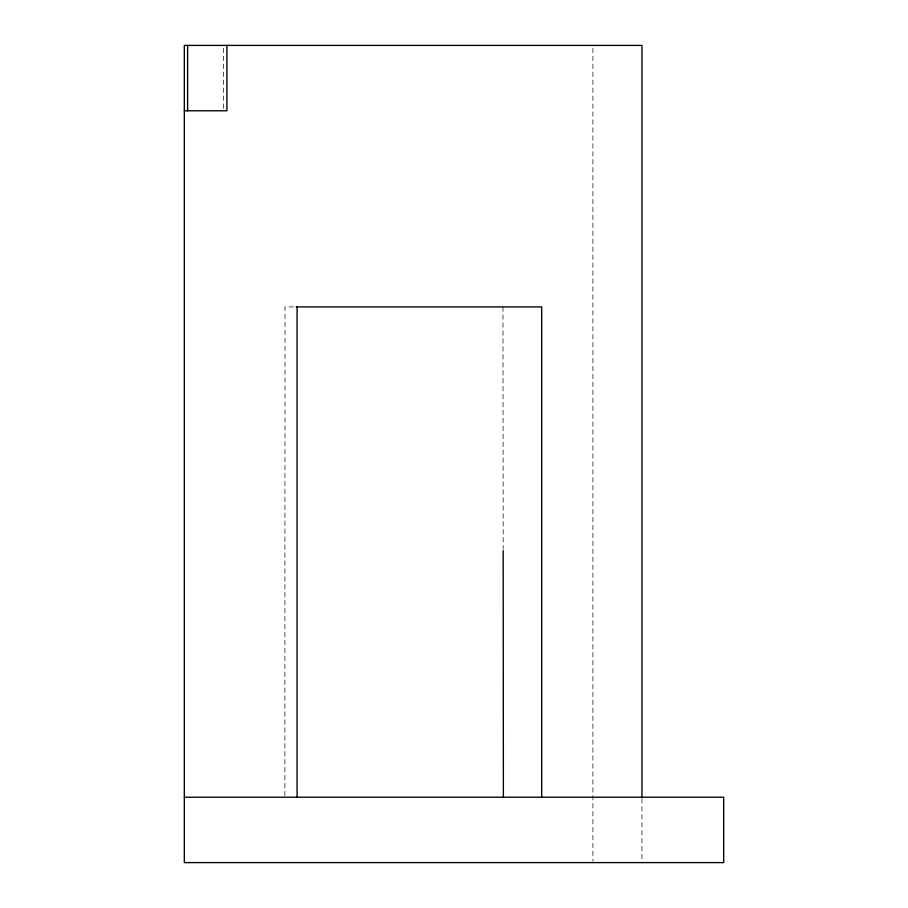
<?xml version="1.0" encoding="UTF-8"?>
<svg xmlns="http://www.w3.org/2000/svg" width="908" height="908" viewBox="0 0 908 908"><rect width="100%" height="100%" fill="white"/><g stroke="black" fill="none" stroke-linecap="round" stroke-linejoin="round"><path stroke-width="0.68" stroke-dasharray="4.54 3.41" d="M284.874 795.805L284.998 306.904L294.816 306.904M502.975 306.904L503.18 549.226M641.956 798.62L641.956 861.204M592.924 48.237L592.924 861.181M223.595 48.181L223.595 109.38"/><path stroke-width="1.36" d="M184.324 110.776L226.898 110.776L226.898 45.4M296.224 306.904L541.679 306.904L541.679 797.224M184.324 797.224L723.676 797.224L723.676 862.6L184.324 862.6L184.324 45.4L641.956 45.4L641.956 797.224M503.18 550.645L503.384 797.224M297.075 306.904L297.075 797.224M187.627 45.4L187.627 110.776"/></g></svg>
